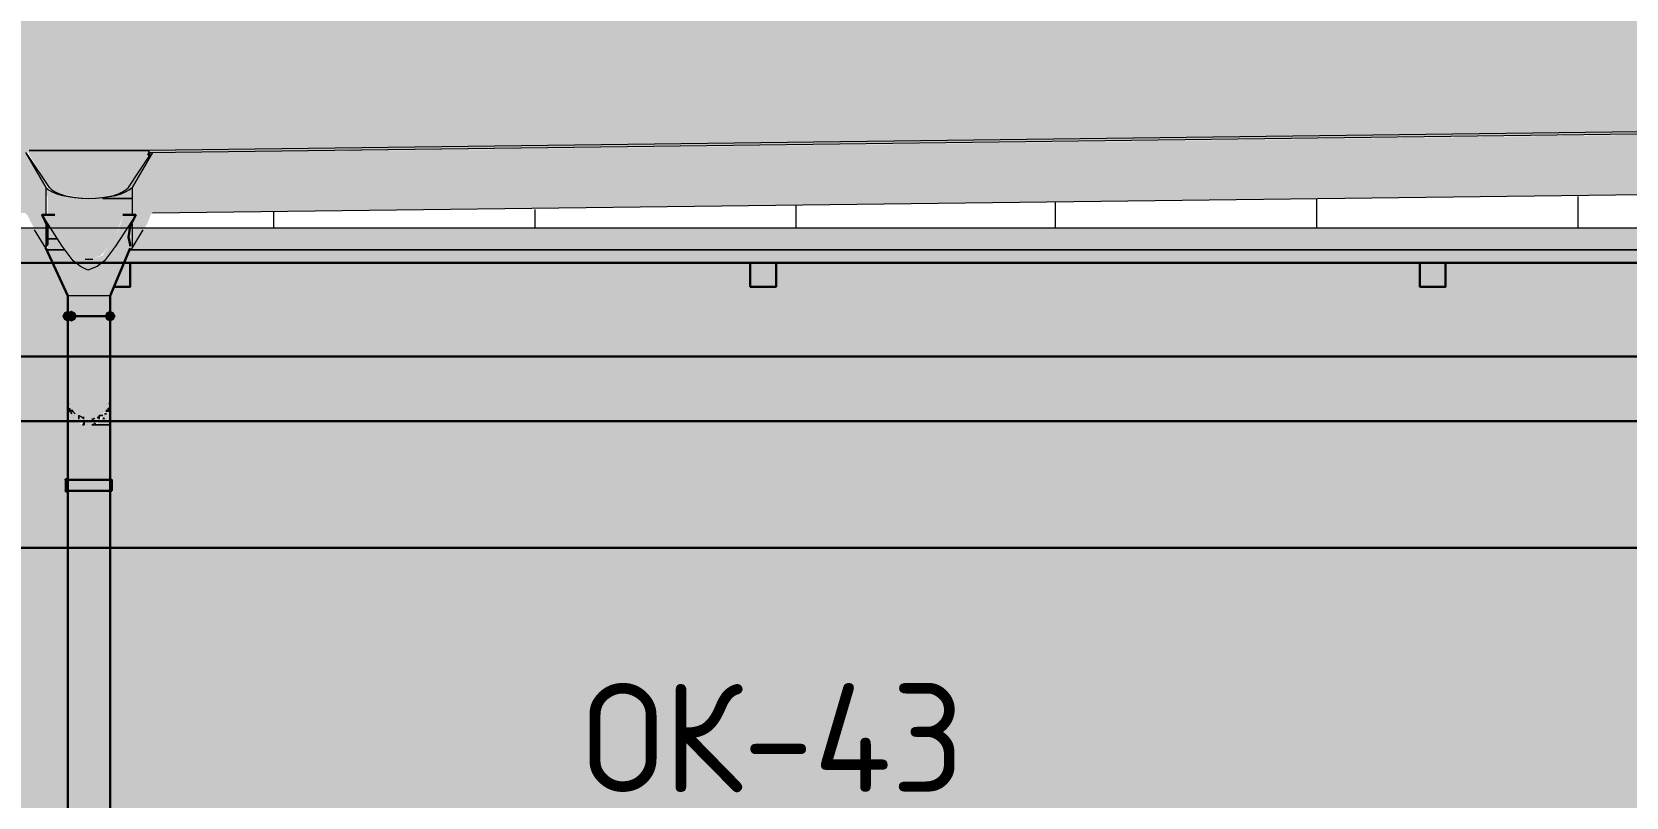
# Model space of a CAD drawing. Header units: millimetres. Extents: x -11345 to 411485, y -9810 to 73012.
# Drawn here: x 365733 to 369401, y 30864 to 32625 of the extents above; entities that cross this region are included whole.
import ezdxf

# ---------------------------------------------------------------- set-up
doc = ezdxf.new("R2010")
doc.units = ezdxf.units.MM
for name, color, linetype, true_color in [('PDF _Антураж', 7, 'Continuous', 0xb7c0ca), ('PDF _Крыша', 9, 'Continuous', 0x808080), ('PDF _Обобщенные модели', 7, 'Continuous', 0xb5bcbf), ('PDF _Стены штриховка поверхности', 7, 'Continuous', 0xcacbcc)]:
    doc.layers.add(name, color=color, linetype=linetype, true_color=true_color)
for name, color, linetype in [('PDF _Каркас', 7, 'Continuous'), ('PDF _Крыша штриховка', 7, 'Continuous'), ('PDF _Линии', 7, 'Continuous'), ('PDF _Текст', 7, 'Continuous')]:
    doc.layers.add(name, color=color, linetype=linetype)
doc.styles.add('PDF GOST Common', font='GOST_Common.ttf')

msp = doc.modelspace()

# ---------------------------------------------------------------- hatches: boundary and pattern name
at = {"layer": 'PDF _Антураж', "transparency": 33554687}
for color, points in [(256, [(376940.63152, 32652.96863), (376948.56847, 32673.60469), (376978.19974, 32749.79938), (377003.59797, 32809.06191), (372156.76906, 32749.79938), (365849.54192, 32673.60469), (365832.60977, 32673.60469), (360934.9844, 32732.86722), (359550.78086, 32749.79938), (358166.57732, 32732.86722), (353268.95195, 32673.60469), (352629.76316, 32732.86722), (352629.76316, 32389.99112), (352633.9962, 32398.4572), (352697.49177, 32389.99112), (353091.16434, 32356.12681), (353103.86346, 32351.89377), (353103.86346, 32339.19466), (353150.42688, 32267.23301), (353163.12599, 32258.76693), (353163.12599, 32254.53389), (353180.05815, 32250.30085), (353184.29118, 32250.30085), (353209.68941, 32246.06781), (353218.15549, 32241.83478), (353260.48587, 32241.83478), (353268.95195, 32246.06781), (353273.18499, 32246.06781), (353294.35018, 32250.30085), (353302.81626, 32250.30085), (353315.51537, 32254.53389), (353319.74841, 32258.76693), (353332.44753, 32267.23301), (353379.01095, 32339.19466), (353379.01095, 32356.12681), (356452.19679, 32389.99112), (356930.53012, 32398.4572), (359038.58322, 32423.85543), (359550.78086, 32428.08846), (359550.78086, 32423.85543), (359555.0139, 32428.08846), (365726.78381, 32351.89377), (365726.78381, 32343.4277), (365773.34723, 32267.23301), (365786.04635, 32258.76693), (365786.04635, 32254.53389), (365802.9785, 32250.30085), (365807.21154, 32250.30085), (365836.84281, 32246.06781), (365841.07584, 32241.83478), (365883.40623, 32241.83478), (365896.10534, 32246.06781), (365921.50357, 32250.30085), (365925.73661, 32250.30085), (365942.66877, 32254.53389), (365942.66877, 32258.76693), (365955.36788, 32267.23301), (366001.9313, 32343.4277), (366001.9313, 32351.89377), (372122.90475, 32428.08846), (375229.9549, 32470.41885), (375433.14074, 32495.81708), (375437.37378, 32478.88492), (375437.37378, 32470.41885), (375445.83986, 32470.41885), (375441.60682, 32478.88492), (375441.60682, 32495.81708), (375547.43278, 32508.51619), (375661.72481, 32525.44835), (375661.72481, 32508.51619), (375649.0257, 32508.51619), (375653.25874, 32495.81708), (375653.25874, 32478.88492), (375792.949, 32495.81708), (375894.54192, 32508.51619), (375907.24104, 32508.51619), (376017.30003, 32525.44835), (376267.0493, 32559.31265), (376457.53602, 32584.71088), (376466.0021, 32559.31265), (376656.48882, 32584.71088), (376927.40328, 32618.57519), (376935.86936, 32631.2743), (377003.59797, 32804.82888)]), (7, [(366006.16434, 32343.4277), (366006.16434, 32347.66073), (366001.9313, 32347.66073), (365997.69826, 32343.4277), (366001.9313, 32339.19466), (366006.16434, 32339.19466)])]:
    msp.add_hatch(color=color, dxfattribs=at).paths.add_polyline_path(points)
at = {"layer": 'PDF _Антураж', "true_color": 0x7f7f7f, "transparency": 33554687}
h = msp.add_hatch(color=8, dxfattribs=at)
h.paths.add_polyline_path([(375650.08396, 32508.51619), (375653.25874, 32508.51619), (375653.25874, 32512.74923), (375657.49177, 32508.51619), (375661.72481, 32508.51619), (375661.72481, 32525.44835), (375644.79266, 32521.21531), (375441.60682, 32495.81708), (375444.42884, 32470.41885), (375437.37378, 32470.41885), (375437.37378, 32466.18581), (375445.83986, 32428.08846), (375449.13222, 32428.08846), (375450.07289, 32419.62239), (375454.30593, 32398.4572), (375454.30593, 32394.22416), (375500.86936, 32398.4572), (375657.49177, 32419.62239), (375644.79266, 32495.81708), (375644.79266, 32516.98227), (375653.25874, 32449.25366), (375657.49177, 32423.85543), (375657.49177, 32419.62239), (375661.72481, 32423.85543), (375657.49177, 32449.25366), (375655.07289, 32468.60469), (375657.49177, 32466.18581), (375657.49177, 32453.48669), (375678.65697, 32453.48669), (375771.78381, 32466.18581), (375784.48292, 32470.41885), (375797.18204, 32470.41885), (375797.18204, 32474.65189), (375654.317, 32474.65189)])
h.paths.add_polyline_path([(375657.49177, 32512.74923), (375653.25874, 32516.98227), (375657.49177, 32516.98227)], flags=0)
h.paths.add_polyline_path([(375450.07289, 32394.22416), (375445.83986, 32402.69023), (375445.83986, 32394.22416)])
h.paths.add_polyline_path([(375445.83986, 32394.22416), (375437.37378, 32466.18581), (375433.14074, 32495.81708), (375196.09059, 32466.18581), (375166.45933, 32466.18581), (374785.48587, 32461.95277), (366001.9313, 32351.89377), (366001.9313, 32347.66073), (366484.49767, 32351.89377), (375133.55707, 32461.37554), (374683.89295, 32453.48669), (366535.29413, 32351.89377), (366001.9313, 32347.66073), (366001.9313, 32339.19466), (366006.16434, 32343.4277), (365955.36788, 32267.23301), (365942.66877, 32258.76693), (365942.66877, 32254.53389), (365921.50357, 32250.30085), (365913.0375, 32246.06781), (365925.73661, 32246.06781), (365929.96965, 32250.30085), (365946.9018, 32254.53389), (365951.13484, 32258.76693), (365963.83396, 32267.23301), (365946.9018, 32254.53389), (365925.73661, 32246.06781), (365896.10534, 32241.83478), (365904.57142, 32246.06781), (365896.10534, 32246.06781), (365862.24104, 32241.83478), (365836.84281, 32246.06781), (365828.37673, 32246.06781), (365836.84281, 32241.83478), (365832.60977, 32241.83478), (365802.9785, 32246.06781), (365781.81331, 32254.53389), (365764.88115, 32267.23301), (365718.31773, 32343.4277), (365726.78381, 32347.66073), (365726.78381, 32351.89377), (360037.58027, 32423.85543), (359555.0139, 32428.08846), (359550.78086, 32423.85543), (353379.01095, 32347.66073), (353379.01095, 32343.4277), (353383.24399, 32347.66073), (353332.44753, 32267.23301), (353319.74841, 32258.76693), (353315.51537, 32254.53389), (353298.58322, 32250.30085), (353290.11714, 32246.06781), (353302.81626, 32246.06781), (353307.0493, 32250.30085), (353323.98145, 32254.53389), (353323.98145, 32258.76693), (353336.68056, 32267.23301), (353323.98145, 32254.53389), (353302.81626, 32246.06781), (353273.18499, 32241.83478), (353281.65107, 32246.06781), (353273.18499, 32246.06781), (353239.32068, 32241.83478), (353213.92245, 32246.06781), (353201.22334, 32246.06781), (353209.68941, 32241.83478), (353180.05815, 32246.06781), (353158.89295, 32254.53389), (353141.9608, 32267.23301), (353146.19384, 32267.23301), (353154.65992, 32258.76693), (353158.89295, 32254.53389), (353175.82511, 32250.30085), (353184.29118, 32246.06781), (353196.9903, 32246.06781), (353163.12599, 32254.53389), (353163.12599, 32258.76693), (353150.42688, 32267.23301), (353099.63042, 32343.4277), (353095.39738, 32347.66073), (353099.63042, 32347.66073), (353099.63042, 32343.4277), (353103.86346, 32343.4277), (353103.86346, 32351.89377), (353065.76611, 32356.12681), (352697.49177, 32389.99112), (352633.9962, 32398.4572), (352629.76316, 32389.99112), (352629.76316, 32250.30085), (353095.39738, 32207.97047), (353103.86346, 32195.27135), (353108.09649, 32182.57224), (353112.32953, 32174.10616), (353137.72776, 32136.00882), (353141.9608, 32127.54274), (353141.9608, 32136.00882), (353146.19384, 32127.54274), (353146.19384, 32161.40705), (353141.9608, 32174.10616), (353141.9608, 32182.57224), (353133.49472, 32195.27135), (353141.9608, 32195.27135), (353141.9608, 32241.83478), (353146.19384, 32195.27135), (353167.35903, 32195.27135), (353180.05815, 32157.17401), (353184.29118, 32148.70793), (353209.68941, 32110.61059), (353230.85461, 32102.14451), (353247.78676, 32102.14451), (353268.95195, 32110.61059), (353273.18499, 32110.61059), (353298.58322, 32148.70793), (353302.81626, 32157.17401), (353315.51537, 32195.27135), (353345.14664, 32195.27135), (353340.9136, 32182.57224), (353336.68056, 32174.10616), (353336.68056, 32161.40705), (353332.44753, 32148.70793), (353332.44753, 32140.24186), (353336.68056, 32127.54274), (353340.9136, 32127.54274), (353366.31183, 32174.10616), (353370.54487, 32182.57224), (353379.01095, 32195.27135), (353387.47702, 32207.97047), (353764.21744, 32212.20351), (359550.78086, 32284.16516), (365718.31773, 32207.97047), (365722.55077, 32203.73743), (365726.78381, 32195.27135), (365731.01685, 32186.80528), (365760.64812, 32136.00882), (365764.88115, 32127.54274), (365764.88115, 32131.77578), (365764.88115, 32174.10616), (365769.11419, 32161.40705), (365769.11419, 32174.10616), (365764.88115, 32182.57224), (365764.88115, 32195.27135), (365756.41508, 32203.73743), (365764.88115, 32203.73743), (365764.88115, 32254.53389), (365769.11419, 32246.06781), (365769.11419, 32203.73743), (365786.04635, 32203.73743), (365802.9785, 32152.94097), (365832.60977, 32114.84363), (365832.60977, 32110.61059), (365853.77496, 32102.14451), (365870.70711, 32102.14451), (365891.87231, 32110.61059), (365896.10534, 32114.84363), (365925.73661, 32152.94097), (365942.66877, 32203.73743), (365972.30003, 32203.73743), (365963.83396, 32191.03832), (365963.83396, 32182.57224), (365959.60092, 32182.57224), (365959.60092, 32174.10616), (365955.36788, 32157.17401), (365955.36788, 32148.70793), (365959.60092, 32136.00882), (365959.60092, 32127.54274), (365955.36788, 32123.3097), (365963.83396, 32127.54274), (365972.30003, 32140.24186), (365997.69826, 32182.57224), (366001.9313, 32191.03832), (366006.16434, 32203.73743), (366010.39738, 32207.97047), (366387.13779, 32212.20351), (374988.67172, 32318.02947), (374988.67172, 32334.96162), (375081.79856, 32343.4277), (375086.0316, 32347.66073), (375136.82806, 32351.89377), (375124.12894, 32453.48669), (375165.60128, 32461.78116), (375171.55821, 32461.85656), (375124.12894, 32453.48669), (375136.82806, 32364.59289), (375136.82806, 32351.89377), (375191.85756, 32360.35985), (375208.78971, 32364.59289), (375208.78971, 32360.35985), (375217.25579, 32364.59289)])
h.paths.add_polyline_path([(375196.33599, 32464.09996), (375204.55667, 32394.22416), (375196.09059, 32453.48669), (375196.09059, 32464.06929)], flags=0)
h.paths.add_polyline_path([(365769.11419, 32131.77578), (365769.11419, 32136.00882), (365764.88115, 32131.77578)])
h.paths.add_polyline_path([(365722.55077, 32343.4277), (365718.31773, 32343.4277), (365769.11419, 32267.23301), (365777.58027, 32258.76693), (365781.81331, 32254.53389), (365798.74546, 32250.30085), (365807.21154, 32246.06781), (365819.91065, 32246.06781), (365786.04635, 32254.53389), (365786.04635, 32258.76693), (365773.34723, 32267.23301)])
h.paths.add_polyline_path([(353379.01095, 32356.12681), (353379.01095, 32347.66073), (353865.81036, 32356.12681), (359550.78086, 32423.85543), (359550.78086, 32432.3215), (359063.98145, 32423.85543)])
at = {"layer": 'PDF _Каркас', "true_color": 0x7f7f7f, "transparency": 33554559}
for points in [[(365959.60092, 32093.67843), (365946.9018, 32093.67843), (365921.50357, 32038.64894), (365959.60092, 32038.64894)], [(367445.39738, 32093.67843), (367386.13484, 32093.67843), (367386.13484, 32038.64894), (367445.39738, 32038.64894)], [(368986.22334, 32093.67843), (368926.9608, 32093.67843), (368926.9608, 32038.64894), (368986.22334, 32038.64894)]]:
    msp.add_hatch(color=8, dxfattribs=at).paths.add_polyline_path(points)
at = {"layer": 'PDF _Крыша', "transparency": 33554559}
for points in [[(365739.48292, 32174.10616), (353366.31183, 32174.10616), (353366.31183, 32169.87312), (353340.9136, 32127.54274), (353336.68056, 32123.3097), (353336.68056, 32119.07666), (353328.21449, 32097.91147), (353328.21449, 32093.67843), (353336.68056, 32093.67843), (365781.81331, 32097.91147), (365769.11419, 32119.07666), (365769.11419, 32127.54274), (365764.88115, 32127.54274), (365739.48292, 32169.87312)], [(375187.62452, 32174.10616), (365989.23219, 32174.10616), (365989.23219, 32169.87312), (365959.60092, 32123.3097), (365946.9018, 32097.91147), (365946.9018, 32093.67843), (366353.27348, 32093.67843), (375208.78971, 32097.91147), (375208.78971, 32123.3097), (375187.62452, 32169.87312)]]:
    msp.add_hatch(color=256, dxfattribs=at).paths.add_polyline_path(points)
at = {"layer": 'PDF _Линии', "transparency": 33554559}
for points in [[(365828.37673, 31970.92032), (365824.14369, 31979.3864), (365815.67761, 31983.61944), (365807.21154, 31979.3864), (365802.9785, 31970.92032), (365807.21154, 31962.45425), (365815.67761, 31958.22121), (365824.14369, 31962.45425)], [(365828.37673, 31970.92032), (365824.14369, 31979.3864), (365815.67761, 31983.61944), (365807.21154, 31979.3864), (365802.9785, 31970.92032), (365807.21154, 31962.45425), (365815.67761, 31958.22121), (365824.14369, 31962.45425)], [(365836.84281, 31970.92032), (365832.60977, 31979.3864), (365824.14369, 31983.61944), (365815.67761, 31979.3864), (365811.44458, 31970.92032), (365815.67761, 31962.45425), (365824.14369, 31958.22121), (365832.60977, 31962.45425)], [(365925.73661, 31970.92032), (365921.50357, 31979.3864), (365913.0375, 31983.61944), (365904.57142, 31979.3864), (365900.33838, 31970.92032), (365904.57142, 31962.45425), (365913.0375, 31958.22121), (365921.50357, 31962.45425)], [(365925.73661, 31970.92032), (365921.50357, 31979.3864), (365913.0375, 31983.61944), (365904.57142, 31979.3864), (365900.33838, 31970.92032), (365904.57142, 31962.45425), (365913.0375, 31958.22121), (365921.50357, 31962.45425)]]:
    msp.add_hatch(color=256, dxfattribs=at).paths.add_polyline_path(points)
at = {"layer": 'PDF _Обобщенные модели', "transparency": 33554559}
h = msp.add_hatch(color=256, dxfattribs=at)
h.paths.add_polyline_path([(365925.73661, 32130.92917), (365925.73661, 32127.54274), (365921.50357, 32123.3097), (365915.15402, 32114.84363), (365917.27054, 32119.07666)])
h.paths.add_polyline_path([(365798.74546, 32136.00882), (365794.51242, 32142.35838), (365802.9785, 32131.77578), (365815.67761, 32114.84363), (365818.49964, 32109.19957), (365807.21154, 32123.3097), (365802.9785, 32127.54274)], flags=0)
h.paths.add_polyline_path([(365908.80446, 32106.37755), (365900.33838, 32093.67843), (365900.33838, 32097.91147)], flags=0)
h.paths.add_polyline_path([(365908.80446, 31750.80233), (365910.92098, 31752.91885), (365908.80446, 31746.56929)], flags=0)
h.paths.add_polyline_path([(365891.87231, 31738.10321), (365896.10534, 31742.33625), (365900.33838, 31733.87017), (365896.10534, 31738.10321), (365887.63927, 31729.63714)], flags=0)
h.paths.add_polyline_path([(365879.17319, 31738.10321), (365879.17319, 31733.87017), (365879.17319, 31725.4041), (365891.87231, 31729.63714), (365887.63927, 31725.4041), (365874.94015, 31721.17106), (365874.94015, 31729.63714), (365879.17319, 31733.87017), (365870.70711, 31733.87017)], flags=0)
h.paths.add_polyline_path([(365841.07584, 31733.87017), (365849.54192, 31729.63714), (365849.54192, 31733.87017), (365849.54192, 31735.98669), (365850.95293, 31735.28119), (365849.54192, 31733.87017), (365853.77496, 31729.63714), (365849.54192, 31721.17106), (365841.07584, 31725.4041), (365849.54192, 31725.4041), (365849.54192, 31729.63714), (365845.30888, 31729.63714)], flags=0)
h.paths.add_polyline_path([(365900.33838, 31750.80233), (365900.33838, 31746.56929), (365896.10534, 31746.56929)], flags=0)
h.paths.add_polyline_path([(365819.91065, 31759.2684), (365824.14369, 31755.03537), (365824.14369, 31746.56929)], flags=0)
h.paths.add_polyline_path([(365771.23071, 32178.3392), (365776.16926, 32169.87312), (365773.34723, 32174.10616)], flags=0)
h.paths.add_polyline_path([(365942.66877, 32203.73743), (365938.43573, 32186.80528), (365925.73661, 32152.94097), (365921.50357, 32148.70793), (365900.33838, 32119.07666), (365896.10534, 32110.61059), (365870.70711, 32102.14451), (365853.77496, 32102.14451), (365849.54192, 32106.37755), (365832.60977, 32114.84363), (365819.91065, 32131.77578), (365802.9785, 32152.94097), (365786.04635, 32203.73743), (365756.41508, 32203.73743), (365765.67485, 32187.86354), (365769.11419, 32174.10616), (365769.11419, 32123.3097), (365777.58027, 32102.14451), (365790.27938, 32076.74628), (365815.67761, 32017.48374), (365815.67761, 31594.17991), (365811.44458, 31594.17991), (365815.67761, 31568.78168), (365815.67761, 30849.16516), (365811.44458, 30849.16516), (365811.44458, 30823.76693), (365815.67761, 30823.76693), (365815.67761, 30108.38345), (365811.44458, 30108.38345), (365815.67761, 30082.98522), (365815.67761, 29363.3687), (365811.44458, 29363.3687), (365815.67761, 29337.97047), (365815.67761, 28622.58699), (365811.44458, 28622.58699), (365811.44458, 28597.18876), (365862.24104, 28597.18876), (365913.0375, 28597.18876), (365913.0375, 31759.2684), (365911.97924, 31756.09363), (365908.80446, 31759.2684), (365904.57142, 31750.80233), (365904.57142, 31755.03537), (365908.80446, 31759.2684), (365913.0375, 31759.2684), (365913.0375, 32017.48374), (365925.73661, 32051.34805), (365938.43573, 32076.74628), (365938.43573, 32085.21236), (365946.9018, 32093.67843), (365951.13484, 32106.37755), (365955.36788, 32123.3097), (365959.60092, 32123.3097), (365959.60092, 32144.47489), (365955.36788, 32161.40705), (365963.83396, 32186.80528), (365972.30003, 32203.73743)], flags=0)
h.paths.add_polyline_path([(365913.0375, 28394.00292), (365913.0375, 28571.79053), (365908.80446, 28571.79053), (365908.80446, 28576.02357), (365913.0375, 28576.02357), (365908.80446, 28588.72268), (365913.0375, 28592.95572), (365913.0375, 28597.18876), (365862.24104, 28592.95572), (365862.24104, 28597.18876), (365815.67761, 28592.95572), (365819.91065, 28588.72268), (365815.67761, 28576.02357), (365819.91065, 28576.02357), (365815.67761, 28571.79053), (365815.67761, 28394.00292), (365819.91065, 28381.3038), (365828.37673, 28372.83773), (365836.84281, 28368.60469), (365841.07584, 28364.37165), (365849.54192, 28360.13861), (365874.94015, 28360.13861), (365887.63927, 28364.37165), (365891.87231, 28368.60469), (365900.33838, 28372.83773), (365908.80446, 28381.3038)])
h.paths.add_polyline_path([(365891.87231, 28461.73153), (365887.63927, 28461.73153), (365874.94015, 28465.96457), (365862.24104, 28465.96457), (365862.24104, 28470.19761), (365879.17319, 28465.96457)], flags=0)
h = msp.add_hatch(color=256, dxfattribs=at)
h.paths.add_polyline_path([(365819.91065, 31759.2684), (365815.67761, 31771.96752), (365819.91065, 31759.2684)], flags=0)
h.paths.add_polyline_path([(365819.91065, 31759.2684), (365815.67761, 31759.2684), (365819.91065, 31759.2684)], flags=0)
h.paths.add_polyline_path([(365819.91065, 31759.2684), (365815.67761, 31759.2684), (365819.91065, 31759.2684)], flags=0)
for points in [[(365815.67761, 31594.17991), (365815.67761, 31598.41295), (365811.44458, 31598.41295), (365807.21154, 31594.17991), (365811.44458, 31589.94687), (365815.67761, 31589.94687)], [(365815.67761, 31568.78168), (365815.67761, 31573.01472), (365811.44458, 31573.01472), (365807.21154, 31568.78168), (365811.44458, 31564.54864), (365815.67761, 31564.54864)]]:
    msp.add_hatch(color=7, dxfattribs=at).paths.add_polyline_path(points)
at = {"layer": 'PDF _Стены штриховка поверхности', "transparency": 33554687}
for points in [[(365303.47997, 30785.66958), (365303.47997, 30789.90262), (365184.9549, 30785.66958), (365184.9549, 28601.4218), (365303.47997, 28601.4218), (365303.47997, 28609.88787), (365811.44458, 28609.88787), (365815.67761, 30789.90262), (365815.67761, 32017.48374), (365807.21154, 32038.64894), (365781.81331, 32093.67843), (364469.57142, 32093.67843), (364469.57142, 32038.64894), (364410.30888, 32038.64894), (364410.30888, 32093.67843), (362932.9785, 32093.67843), (362932.9785, 32038.64894), (362869.48292, 32038.64894), (362869.48292, 32093.67843), (361379.45343, 32093.67843), (361379.45343, 32038.64894), (361320.19089, 32038.64894), (361320.19089, 32093.67843), (359817.46228, 32093.67843), (359817.46228, 32038.64894), (359753.9667, 32038.64894), (359753.9667, 32093.67843), (358280.86936, 32093.67843), (358280.86936, 32038.64894), (358221.60682, 32038.64894), (358221.60682, 32093.67843), (356740.0434, 32093.67843), (356740.0434, 32038.64894), (356680.78086, 32038.64894), (356680.78086, 32093.67843), (355139.9549, 32093.67843), (355139.9549, 32038.64894), (355080.69236, 32038.64894), (355080.69236, 32093.67843), (353599.12894, 32093.67843), (353599.12894, 32038.64894), (353539.86641, 32038.64894), (353539.86641, 32093.67843), (353328.21449, 32093.67843), (353302.81626, 32038.64894), (353294.35018, 32017.48374), (353290.11714, 32009.01767), (353290.11714, 28609.88787), (354373.77496, 28609.88787), (354373.77496, 30789.90262), (356240.54487, 30789.90262), (356113.55372, 30785.66958), (356113.55372, 28609.88787), (357358.067, 28609.88787), (357358.067, 30789.90262), (357226.84281, 30785.66958), (357226.84281, 30789.90262), (357358.067, 30789.90262), (359224.83691, 30789.90262), (359144.40918, 30785.66958), (359102.07879, 30785.66958), (359102.07879, 28609.88787), (360278.86346, 28609.88787), (360278.86346, 28601.4218), (360443.95195, 28601.4218), (360443.95195, 30789.90262), (362124.46818, 30789.90262), (362124.46818, 28601.4218), (362272.62452, 28601.4218), (362272.62452, 28609.88787), (363305.48587, 28609.88787), (363305.48587, 28592.95572), (363309.71891, 28592.95572), (363309.71891, 28601.4218), (363440.9431, 28601.4218), (363440.9431, 30789.90262), (363309.71891, 30785.66958), (363309.71891, 30789.90262), (363440.9431, 30789.90262), (365303.47997, 30789.90262), (365307.71301, 30789.90262)], [(374319.85166, 30789.90262), (374319.85166, 28601.4218), (374345.24989, 28601.4218), (374345.24989, 29388.76693), (374510.33838, 29388.76693), (374510.33838, 29206.74628), (374535.73661, 29206.74628), (374535.73661, 29388.76693), (375310.38263, 29388.76693), (375310.38263, 29397.23301), (375306.14959, 29397.23301), (375306.14959, 29418.3982), (375310.38263, 29418.3982), (375310.38263, 30171.87902), (375306.14959, 30171.87902), (375306.14959, 30197.27725), (375310.38263, 30197.27725), (375310.38263, 30946.52504), (375306.14959, 30946.52504), (375306.14959, 30971.92327), (375310.38263, 30971.92327), (375310.38263, 31721.17106), (375306.14959, 31721.17106), (375306.14959, 31746.56929), (375310.38263, 31746.56929), (375310.38263, 31780.4336), (375301.91655, 31810.06486), (375289.21744, 31839.69613), (375268.05225, 31860.86132), (375238.42098, 31873.56044), (375229.9549, 31877.79348), (375225.72186, 31877.79348), (375196.09059, 31886.25955), (375221.48882, 31962.45425), (375217.25579, 31970.92032), (375213.02275, 31983.61944), (375208.78971, 32017.48374), (375208.78971, 32093.67843), (375098.73071, 32093.67843), (375098.73071, 32038.64894), (375039.46818, 32038.64894), (375039.46818, 32093.67843), (373604.46818, 32093.67843), (373604.46818, 32038.64894), (373540.9726, 32038.64894), (373540.9726, 32093.67843), (372063.64222, 32093.67843), (372063.64222, 32038.64894), (372004.37968, 32038.64894), (372004.37968, 32093.67843), (370577.84576, 32093.67843), (370577.84576, 32038.64894), (370518.58322, 32038.64894), (370518.58322, 32093.67843), (368986.22334, 32093.67843), (368986.22334, 32038.64894), (368926.9608, 32038.64894), (368926.9608, 32093.67843), (367445.39738, 32093.67843), (367445.39738, 32038.64894), (367386.13484, 32038.64894), (367386.13484, 32093.67843), (365959.60092, 32093.67843), (365959.60092, 32038.64894), (365921.50357, 32038.64894), (365917.27054, 32030.18286), (365913.0375, 32017.48374), (365913.0375, 28609.88787), (366365.9726, 28609.88787), (366365.9726, 28592.95572), (366370.20564, 28592.95572), (366370.20564, 28601.4218), (366501.42983, 28601.4218), (366501.42983, 30789.90262), (368245.44163, 30789.90262), (368245.44163, 28601.4218), (368363.9667, 28601.4218), (368363.9667, 28609.88787), (369426.45933, 28609.88787), (369426.45933, 28601.4218), (369553.45048, 28601.4218), (369553.45048, 30789.90262), (371293.22924, 30789.90262), (371293.22924, 28601.4218), (371415.98735, 28601.4218), (371415.98735, 28597.18876), (371420.22039, 28597.18876), (371420.22039, 28592.95572), (371424.45343, 28592.95572), (371424.45343, 28609.88787), (372444.61567, 28609.88787), (372444.61567, 28601.4218), (372580.07289, 28601.4218), (372580.07289, 30789.90262)]]:
    msp.add_hatch(color=256, dxfattribs=at).paths.add_polyline_path(points)

# ---------------------------------------------------------------- linework, layer by layer
at = {"layer": 'PDF _Антураж', "color": 7, "lineweight": 18, "ltscale": 92.205913}
msp.add_lwpolyline([(375797.18204, 32474.65189), (366001.9313, 32351.89377)], dxfattribs=at)
at = {"layer": 'PDF _Антураж', "color": 7, "lineweight": 18, "ltscale": 91.69797}
msp.add_lwpolyline([(366001.9313, 32347.66073), (375784.48292, 32470.41885)], dxfattribs=at)
at = {"layer": 'PDF _Антураж', "color": 7, "lineweight": 18}
for points in [[(365718.31773, 32347.66073), (365764.88115, 32267.23301), (365764.88115, 32203.73743)], [(365773.34723, 32267.23301), (365722.55077, 32343.4277)], [(365955.36788, 32267.23301), (366006.16434, 32343.4277)], [(366010.39738, 32347.66073), (365963.83396, 32267.23301), (365963.83396, 32203.73743)], [(366001.9313, 32343.4277), (366001.9313, 32347.66073), (366001.9313, 32343.4277), (366001.9313, 32339.19466), (366001.9313, 32347.66073), (366001.9313, 32351.89377), (366001.9313, 32339.19466)], [(374988.67172, 32318.02947), (366010.39738, 32207.97047)], [(365764.88115, 32182.57224), (365764.88115, 32127.54274), (365739.48292, 32169.87312)], [(365963.83396, 32182.57224), (365963.83396, 32127.54274), (365989.23219, 32169.87312)]]:
    msp.add_lwpolyline(points, dxfattribs=at)
at = {"layer": 'PDF _Антураж', "lineweight": 0}
msp.add_lwpolyline([(366001.9313, 32351.89377), (365726.78381, 32351.89377), (366001.9313, 32351.89377)], dxfattribs=at)
at = {"layer": 'PDF _Антураж', "color": 8, "lineweight": 0, "true_color": 0x7f7f7f}
for points in [[(366001.9313, 32343.4277), (366001.9313, 32343.4277), (366001.9313, 32343.4277)], [(366001.9313, 32343.4277), (366001.9313, 32343.4277), (366001.9313, 32343.4277)], [(365769.11419, 32136.00882), (365769.11419, 32136.00882), (365769.11419, 32136.00882)], [(365955.36788, 32123.3097), (365955.36788, 32123.3097), (365955.36788, 32123.3097)]]:
    msp.add_lwpolyline(points, close=True, dxfattribs=at)
for points in [[(366006.16434, 32343.4277), (366001.9313, 32343.4277), (366006.16434, 32343.4277)], [(365963.83396, 32241.83478), (365896.10534, 32241.83478), (365963.83396, 32241.83478)], [(365769.11419, 32123.3097), (365769.11419, 32123.3097), (365769.11419, 32123.3097)], [(365769.11419, 32123.3097), (365769.11419, 32123.3097), (365769.11419, 32123.3097)], [(365769.11419, 32123.3097), (365769.11419, 32123.3097), (365769.11419, 32123.3097)]]:
    msp.add_lwpolyline(points, dxfattribs=at)
at = {"layer": 'PDF _Антураж', "color": 7, "lineweight": 18}
for centre, radius, start, end in [((365788.39298, 32148.24883), 31.06365, 221.71087397, 231.69674549), ((365864.35756, 32394.07589), 291.93242, 268.26837834, 271.73162167), ((365939.36282, 32149.19327), 32.40826, 307.4555961, 318.17113865)]:
    msp.add_arc(centre, radius, start, end, dxfattribs=at)
for points in [[(365765.20359, 32267.27021), (365778.55585, 32252.15694), (365818.78625, 32241.83478), (365864.35756, 32241.83478)], [(365773.3555, 32267.1958), (365785.68257, 32252.11974), (365822.5811, 32241.83478), (365864.35756, 32241.83478)], [(365864.35756, 32241.83478), (365909.92886, 32241.83478), (365950.15926, 32252.15694), (365963.51152, 32267.27021)], [(365864.35756, 32241.83478), (365906.13401, 32241.83478), (365943.03254, 32252.11974), (365955.35961, 32267.1958)]]:
    msp.add_open_spline(points, degree=3, dxfattribs=at)
at = {"layer": 'PDF _Крыша', "color": 7, "lineweight": 9, "ltscale": 123.736078}
msp.add_lwpolyline([(352629.76316, 32174.10616), (375471.23809, 32174.10616)], dxfattribs=at)
at = {"layer": 'PDF _Крыша', "lineweight": 0}
msp.add_lwpolyline([(375208.78971, 32123.3097), (365959.60092, 32123.3097), (375208.78971, 32123.3097)], dxfattribs=at)
at = {"layer": 'PDF _Крыша штриховка', "lineweight": 9}
for points in [[(369291.0021, 32174.10616), (369291.0021, 32246.06781)], [(366289.77791, 32174.10616), (366289.77791, 32212.20351)], [(366890.86936, 32174.10616), (366890.86936, 32216.43655)], [(367491.9608, 32174.10616), (367491.9608, 32224.90262)], [(368088.81921, 32174.10616), (368088.81921, 32233.3687)], [(368689.91065, 32174.10616), (368689.91065, 32241.83478)]]:
    msp.add_lwpolyline(points, dxfattribs=at)
at = {"layer": 'PDF _Линии', "lineweight": 30}
for points in [[(365786.04635, 32203.73743), (365756.41508, 32203.73743), (365769.11419, 32178.3392), (365769.11419, 32152.94097), (365769.11419, 32136.00882), (365764.88115, 32131.77578)], [(365959.60092, 32131.77578), (365959.60092, 32136.00882), (365955.36788, 32152.94097), (365959.60092, 32178.3392), (365972.30003, 32203.73743), (365942.66877, 32203.73743)], [(365764.88115, 32127.54274), (365815.67761, 32017.48374), (365815.67761, 31970.92032), (365824.14369, 31970.92032), (365841.07584, 31970.92032), (365845.30888, 31970.92032), (365862.24104, 31970.92032), (365883.40623, 31970.92032), (365887.63927, 31970.92032), (365900.33838, 31970.92032), (365904.57142, 31970.92032), (365913.0375, 31970.92032), (365913.0375, 32017.48374), (365959.60092, 32127.54274)], [(365921.50357, 32038.64894), (365959.60092, 32038.64894), (365959.60092, 32093.67843)], [(367386.13484, 32093.67843), (367386.13484, 32038.64894), (367445.39738, 32038.64894), (367445.39738, 32093.67843)], [(368926.9608, 32093.67843), (368926.9608, 32038.64894), (368986.22334, 32038.64894), (368986.22334, 32093.67843)], [(365815.67761, 31970.92032), (365815.67761, 31924.3569), (365815.67761, 31920.12386), (365815.67761, 31911.65779), (365815.67761, 31907.42475), (365815.67761, 31898.95867), (365815.67761, 31894.72563), (365815.67761, 31890.49259), (365815.67761, 31882.02652), (365815.67761, 31877.79348), (365815.67761, 31873.56044), (365815.67761, 31865.09436), (365815.67761, 31860.86132), (365815.67761, 31856.62829), (365815.67761, 31852.39525), (365815.67761, 31843.92917), (365815.67761, 31839.69613), (365815.67761, 31835.46309), (365815.67761, 31831.23006), (365815.67761, 31826.99702), (365815.67761, 31822.76398), (365815.67761, 31818.53094), (365815.67761, 31814.2979), (365815.67761, 31810.06486), (365815.67761, 31805.83183), (365815.67761, 31801.59879), (365815.67761, 31797.36575), (365815.67761, 31793.13271), (365815.67761, 31788.89967), (365815.67761, 31784.66663), (365815.67761, 31780.4336), (365815.67761, 31767.73448), (365815.67761, 31763.50144), (365815.67761, 31759.2684), (365815.67761, 31755.03537), (365815.67761, 31750.80233), (365815.67761, 31746.56929), (365815.67761, 31742.33625), (365815.67761, 31738.10321), (365815.67761, 31733.87017), (365815.67761, 31729.63714), (365815.67761, 31725.4041), (365815.67761, 31721.17106), (365815.67761, 31716.93802), (365815.67761, 31708.47194), (365815.67761, 31704.23891), (365815.67761, 31700.00587), (365815.67761, 31695.77283), (365815.67761, 31691.53979), (365815.67761, 31683.07371), (365815.67761, 31678.84068), (365815.67761, 31674.60764), (365815.67761, 31666.14156), (365815.67761, 31661.90852), (365815.67761, 31653.44245), (365815.67761, 31649.20941), (365815.67761, 31644.97637), (365815.67761, 31636.51029), (365815.67761, 31632.27725), (365815.67761, 31623.81118), (365815.67761, 31581.48079), (365815.67761, 28609.88787)], [(365913.0375, 28609.88787), (365913.0375, 31581.48079), (365913.0375, 31623.81118), (365913.0375, 31628.04422), (365913.0375, 31632.27725), (365913.0375, 31640.74333), (365913.0375, 31644.97637), (365913.0375, 31653.44245), (365913.0375, 31657.67548), (365913.0375, 31661.90852), (365913.0375, 31670.3746), (365913.0375, 31674.60764), (365913.0375, 31678.84068), (365913.0375, 31687.30675), (365913.0375, 31691.53979), (365913.0375, 31695.77283), (365913.0375, 31704.23891), (365913.0375, 31708.47194), (365913.0375, 31712.70498), (365913.0375, 31716.93802), (365913.0375, 31721.17106), (365913.0375, 31725.4041), (365913.0375, 31729.63714), (365913.0375, 31733.87017), (365913.0375, 31738.10321), (365913.0375, 31742.33625), (365913.0375, 31746.56929), (365913.0375, 31750.80233), (365913.0375, 31755.03537), (365913.0375, 31759.2684), (365913.0375, 31763.50144), (365913.0375, 31767.73448), (365913.0375, 31780.4336), (365913.0375, 31784.66663), (365913.0375, 31788.89967), (365913.0375, 31793.13271), (365913.0375, 31797.36575), (365913.0375, 31801.59879), (365913.0375, 31805.83183), (365913.0375, 31810.06486), (365913.0375, 31814.2979), (365913.0375, 31818.53094), (365913.0375, 31822.76398), (365913.0375, 31826.99702), (365913.0375, 31831.23006), (365913.0375, 31839.69613), (365913.0375, 31843.92917), (365913.0375, 31848.16221), (365913.0375, 31852.39525), (365913.0375, 31856.62829), (365913.0375, 31865.09436), (365913.0375, 31869.3274), (365913.0375, 31873.56044), (365913.0375, 31882.02652), (365913.0375, 31886.25955), (365913.0375, 31894.72563), (365913.0375, 31898.95867), (365913.0375, 31903.19171), (365913.0375, 31911.65779), (365913.0375, 31915.89082), (365913.0375, 31924.3569), (365913.0375, 31970.92032)]]:
    msp.add_lwpolyline(points, dxfattribs=at)
at = {"layer": 'PDF _Линии', "lineweight": 30, "ltscale": 124.540383}
msp.add_lwpolyline([(375471.23809, 32093.67843), (352629.76316, 32093.67843)], dxfattribs=at)
at = {"layer": 'PDF _Линии', "lineweight": 30, "ltscale": 125.260025}
for points in [[(375471.23809, 31877.79348), (352794.85166, 31877.79348)], [(352794.85166, 31729.63714), (375471.23809, 31729.63714)], [(352871.04635, 31437.55749), (375471.23809, 31437.55749)]]:
    msp.add_lwpolyline(points, dxfattribs=at)
at = {"layer": 'PDF _Линии', "lineweight": 30}
for points in [[(365815.67761, 31767.73448), (365815.67761, 31780.4336)], [(365913.0375, 31780.4336), (365913.0375, 31767.73448)], [(365917.27054, 31568.78168), (365917.27054, 31594.17991), (365862.24104, 31594.17991), (365811.44458, 31594.17991), (365811.44458, 31568.78168), (365862.24104, 31568.78168)]]:
    msp.add_lwpolyline(points, close=True, dxfattribs=at)
for points in [[(365816.99217, 31758.62766, 0.0138231355), (365817.71973, 31755.89107, -0.0138231355)], [(365897.61006, 31734.29596, 0.0094211792), (365898.77579, 31735.42863, -0.0094211792)], [(365910.99539, 31755.89107, 0.0138231385), (365911.72294, 31758.62766, -0.0138231385)], [(365850.11239, 31723.30411, 0.0180220591), (365853.41945, 31722.41534, -0.0180220591)], [(365875.29566, 31722.41534, 0.0180220561), (365878.60272, 31723.30411, -0.0180220561)]]:
    msp.add_lwpolyline(points, format="xyb", close=True, dxfattribs=at)
at = {"layer": 'PDF _Обобщенные модели', "color": 7, "lineweight": 18}
for points in [[(365972.30003, 32203.73743), (365925.73661, 32131.77578), (365900.33838, 32097.91147), (365883.40623, 32085.21236), (365862.24104, 32076.74628), (365845.30888, 32085.21236), (365828.37673, 32097.91147), (365802.9785, 32131.77578), (365756.41508, 32203.73743)], [(365913.0375, 32017.48374), (365862.24104, 32017.48374), (365815.67761, 32017.48374)], [(365913.0375, 31594.17991), (365917.27054, 31594.17991)], [(365913.0375, 31568.78168), (365917.27054, 31568.78168)]]:
    msp.add_lwpolyline(points, dxfattribs=at)
at = {"layer": 'PDF _Обобщенные модели', "lineweight": 0}
for points in [[(365790.27938, 32148.70793), (365769.11419, 32148.70793), (365790.27938, 32148.70793)], [(365807.21154, 32123.3097), (365769.11419, 32123.3097), (365807.21154, 32123.3097)], [(365913.0375, 31767.73448), (365913.0375, 31767.73448), (365913.0375, 31767.73448)], [(365913.0375, 31767.73448), (365913.0375, 31767.73448), (365913.0375, 31767.73448)], [(365913.0375, 31767.73448), (365913.0375, 31767.73448), (365913.0375, 31767.73448)], [(365913.0375, 31767.73448), (365913.0375, 31767.73448), (365913.0375, 31767.73448)], [(365815.67761, 31759.2684), (365815.67761, 31759.2684), (365815.67761, 31759.2684)], [(365819.91065, 31750.80233), (365815.67761, 31759.2684), (365819.91065, 31750.80233)], [(365824.14369, 31746.56929), (365819.91065, 31759.2684), (365824.14369, 31746.56929)], [(365819.91065, 31750.80233), (365819.91065, 31750.80233), (365819.91065, 31750.80233)], [(365819.91065, 31750.80233), (365819.91065, 31750.80233), (365819.91065, 31750.80233)], [(365828.37673, 31750.80233), (365824.14369, 31755.03537), (365828.37673, 31750.80233)], [(365832.60977, 31746.56929), (365828.37673, 31750.80233), (365832.60977, 31746.56929)], [(365828.37673, 31746.56929), (365828.37673, 31746.56929), (365828.37673, 31746.56929)], [(365828.37673, 31746.56929), (365828.37673, 31746.56929), (365828.37673, 31746.56929)], [(365828.37673, 31742.33625), (365828.37673, 31742.33625), (365828.37673, 31742.33625)], [(365828.37673, 31742.33625), (365828.37673, 31742.33625), (365828.37673, 31742.33625)], [(365828.37673, 31742.33625), (365828.37673, 31742.33625), (365828.37673, 31742.33625)], [(365828.37673, 31742.33625), (365828.37673, 31742.33625), (365828.37673, 31742.33625)], [(365828.37673, 31738.10321), (365828.37673, 31738.10321), (365828.37673, 31738.10321)], [(365828.37673, 31738.10321), (365828.37673, 31738.10321), (365828.37673, 31738.10321)], [(365828.37673, 31738.10321), (365828.37673, 31738.10321), (365828.37673, 31738.10321)], [(365828.37673, 31738.10321), (365828.37673, 31738.10321), (365828.37673, 31738.10321)], [(365828.37673, 31733.87017), (365828.37673, 31733.87017), (365828.37673, 31733.87017)], [(365828.37673, 31733.87017), (365828.37673, 31733.87017), (365828.37673, 31733.87017)], [(365828.37673, 31733.87017), (365828.37673, 31733.87017), (365828.37673, 31733.87017)], [(365841.07584, 31733.87017), (365841.07584, 31742.33625), (365841.07584, 31733.87017)], [(365849.54192, 31738.10321), (365841.07584, 31742.33625), (365849.54192, 31738.10321)], [(365853.77496, 31738.10321), (365849.54192, 31738.10321), (365853.77496, 31738.10321)], [(365874.94015, 31733.87017), (365870.70711, 31733.87017), (365874.94015, 31733.87017)], [(365879.17319, 31733.87017), (365879.17319, 31733.87017), (365879.17319, 31733.87017)], [(365879.17319, 31733.87017), (365879.17319, 31733.87017), (365879.17319, 31733.87017)], [(365887.63927, 31738.10321), (365883.40623, 31738.10321), (365887.63927, 31738.10321)], [(365887.63927, 31733.87017), (365887.63927, 31742.33625), (365887.63927, 31733.87017)], [(365896.10534, 31742.33625), (365887.63927, 31742.33625), (365896.10534, 31742.33625)], [(365887.63927, 31742.33625), (365887.63927, 31742.33625), (365887.63927, 31742.33625)], [(365887.63927, 31742.33625), (365887.63927, 31742.33625), (365887.63927, 31742.33625)], [(365887.63927, 31738.10321), (365887.63927, 31742.33625), (365887.63927, 31738.10321)], [(365900.33838, 31733.87017), (365896.10534, 31738.10321), (365900.33838, 31733.87017)], [(365900.33838, 31746.56929), (365900.33838, 31746.56929), (365900.33838, 31746.56929)], [(365900.33838, 31746.56929), (365900.33838, 31746.56929), (365900.33838, 31746.56929)], [(365900.33838, 31746.56929), (365900.33838, 31746.56929), (365900.33838, 31746.56929)], [(365900.33838, 31746.56929), (365900.33838, 31746.56929), (365900.33838, 31746.56929)], [(365900.33838, 31746.56929), (365900.33838, 31746.56929), (365900.33838, 31746.56929)], [(365900.33838, 31746.56929), (365900.33838, 31746.56929), (365900.33838, 31746.56929)], [(365904.57142, 31746.56929), (365900.33838, 31746.56929), (365904.57142, 31746.56929)], [(365900.33838, 31733.87017), (365900.33838, 31733.87017), (365900.33838, 31733.87017)], [(365904.57142, 31750.80233), (365904.57142, 31755.03537), (365904.57142, 31750.80233)], [(365908.80446, 31759.2684), (365908.80446, 31759.2684), (365908.80446, 31759.2684)], [(365908.80446, 31759.2684), (365908.80446, 31759.2684), (365908.80446, 31759.2684)], [(365913.0375, 31755.03537), (365908.80446, 31759.2684), (365913.0375, 31755.03537)], [(365908.80446, 31750.80233), (365908.80446, 31759.2684), (365908.80446, 31750.80233)], [(365908.80446, 31750.80233), (365908.80446, 31750.80233), (365908.80446, 31750.80233)], [(365908.80446, 31750.80233), (365908.80446, 31750.80233), (365908.80446, 31750.80233)], [(365913.0375, 31763.50144), (365913.0375, 31763.50144), (365913.0375, 31763.50144)], [(365913.0375, 31746.56929), (365913.0375, 31759.2684), (365913.0375, 31746.56929)], [(365913.0375, 31759.2684), (365913.0375, 31759.2684), (365913.0375, 31759.2684)], [(365913.0375, 31759.2684), (365913.0375, 31759.2684), (365913.0375, 31759.2684)], [(365913.0375, 31759.2684), (365913.0375, 31759.2684), (365913.0375, 31759.2684)], [(365913.0375, 31759.2684), (365913.0375, 31759.2684), (365913.0375, 31759.2684)], [(365862.24104, 31729.63714), (365853.77496, 31729.63714), (365862.24104, 31729.63714)], [(365853.77496, 31721.17106), (365853.77496, 31729.63714), (365853.77496, 31721.17106)], [(365862.24104, 31729.63714), (365858.008, 31729.63714), (365862.24104, 31729.63714)], [(365913.0375, 31721.17106), (365870.70711, 31721.17106), (365913.0375, 31721.17106)], [(365874.94015, 31729.63714), (365874.94015, 31729.63714), (365874.94015, 31729.63714)], [(365874.94015, 31729.63714), (365874.94015, 31729.63714), (365874.94015, 31729.63714)], [(365874.94015, 31725.4041), (365874.94015, 31725.4041), (365874.94015, 31725.4041)], [(365874.94015, 31725.4041), (365874.94015, 31725.4041), (365874.94015, 31725.4041)], [(365874.94015, 31721.17106), (365874.94015, 31721.17106), (365874.94015, 31721.17106)], [(365879.17319, 31721.17106), (365879.17319, 31721.17106), (365879.17319, 31721.17106)]]:
    msp.add_lwpolyline(points, dxfattribs=at)
at = {"layer": 'PDF _Обобщенные модели', "color": 7, "lineweight": 18}
for points in [[(365817.00044, 31771.27304, 0.0140377973), (365817.71146, 31768.63566, -0.0140377973)], [(365911.00365, 31768.63566, 0.0140377994), (365911.71467, 31771.27304, -0.0140377994)], [(365850.39349, 31735.91642, 0.0143029219), (365853.13008, 31735.1806, -0.0143029219)], [(365875.58503, 31735.1806, 0.0143029266), (365878.32162, 31735.91642, -0.0143029266)]]:
    msp.add_lwpolyline(points, format="xyb", close=True, dxfattribs=at)
at = {"layer": 'PDF _Обобщенные модели', "lineweight": 0}
for points in [[(365815.67761, 31759.2684), (365815.67761, 31759.2684), (365815.67761, 31759.2684)], [(365819.91065, 31759.2684), (365819.91065, 31759.2684), (365819.91065, 31759.2684)], [(365828.37673, 31746.56929), (365828.37673, 31746.56929), (365828.37673, 31746.56929)], [(365828.37673, 31742.33625), (365828.37673, 31742.33625), (365828.37673, 31742.33625)], [(365828.37673, 31733.87017), (365828.37673, 31733.87017), (365828.37673, 31733.87017)], [(365828.37673, 31733.87017), (365828.37673, 31733.87017), (365828.37673, 31733.87017)], [(365841.07584, 31742.33625), (365841.07584, 31742.33625), (365841.07584, 31742.33625)], [(365849.54192, 31733.87017), (365849.54192, 31733.87017), (365849.54192, 31733.87017)], [(365874.94015, 31733.87017), (365874.94015, 31733.87017), (365874.94015, 31733.87017)], [(365879.17319, 31733.87017), (365879.17319, 31733.87017), (365879.17319, 31733.87017)], [(365887.63927, 31742.33625), (365887.63927, 31742.33625), (365887.63927, 31742.33625)], [(365900.33838, 31746.56929), (365900.33838, 31746.56929), (365900.33838, 31746.56929)], [(365900.33838, 31746.56929), (365900.33838, 31746.56929), (365900.33838, 31746.56929)], [(365900.33838, 31742.33625), (365900.33838, 31742.33625), (365900.33838, 31742.33625)], [(365900.33838, 31738.10321), (365900.33838, 31738.10321), (365900.33838, 31738.10321)], [(365900.33838, 31733.87017), (365900.33838, 31733.87017), (365900.33838, 31733.87017)], [(365900.33838, 31733.87017), (365900.33838, 31733.87017), (365900.33838, 31733.87017)], [(365908.80446, 31759.2684), (365908.80446, 31759.2684), (365908.80446, 31759.2684)], [(365913.0375, 31759.2684), (365913.0375, 31759.2684), (365913.0375, 31759.2684)], [(365849.54192, 31729.63714), (365849.54192, 31729.63714), (365849.54192, 31729.63714)], [(365849.54192, 31721.17106), (365849.54192, 31721.17106), (365849.54192, 31721.17106)], [(365853.77496, 31721.17106), (365849.54192, 31721.17106), (365853.77496, 31721.17106)], [(365853.77496, 31729.63714), (365853.77496, 31729.63714), (365853.77496, 31729.63714)], [(365853.77496, 31729.63714), (365853.77496, 31729.63714), (365853.77496, 31729.63714)], [(365862.24104, 31721.17106), (365862.24104, 31721.17106), (365862.24104, 31721.17106)], [(365874.94015, 31729.63714), (365874.94015, 31729.63714), (365874.94015, 31729.63714)], [(365874.94015, 31729.63714), (365874.94015, 31729.63714), (365874.94015, 31729.63714)], [(365879.17319, 31729.63714), (365879.17319, 31729.63714), (365879.17319, 31729.63714)], [(365879.17319, 31729.63714), (365879.17319, 31729.63714), (365879.17319, 31729.63714)], [(365887.63927, 31729.63714), (365887.63927, 31729.63714), (365887.63927, 31729.63714)]]:
    msp.add_lwpolyline(points, close=True, dxfattribs=at)
at = {"layer": 'PDF _Стены штриховка поверхности', "lineweight": 0}
msp.add_lwpolyline([(375229.9549, 31877.79348), (368681.44458, 31877.79348), (375229.9549, 31877.79348)], dxfattribs=at)

# ---------------------------------------------------------------- texts
at = {"layer": 'PDF _Текст', "insert": (367000.01112, 31000.8031), "char_height": 250.011173, "attachment_point": 4, "style": 'PDF GOST Common'}
msp.add_mtext('ОК-43', dxfattribs=at)

doc.saveas('drawing.dxf')
